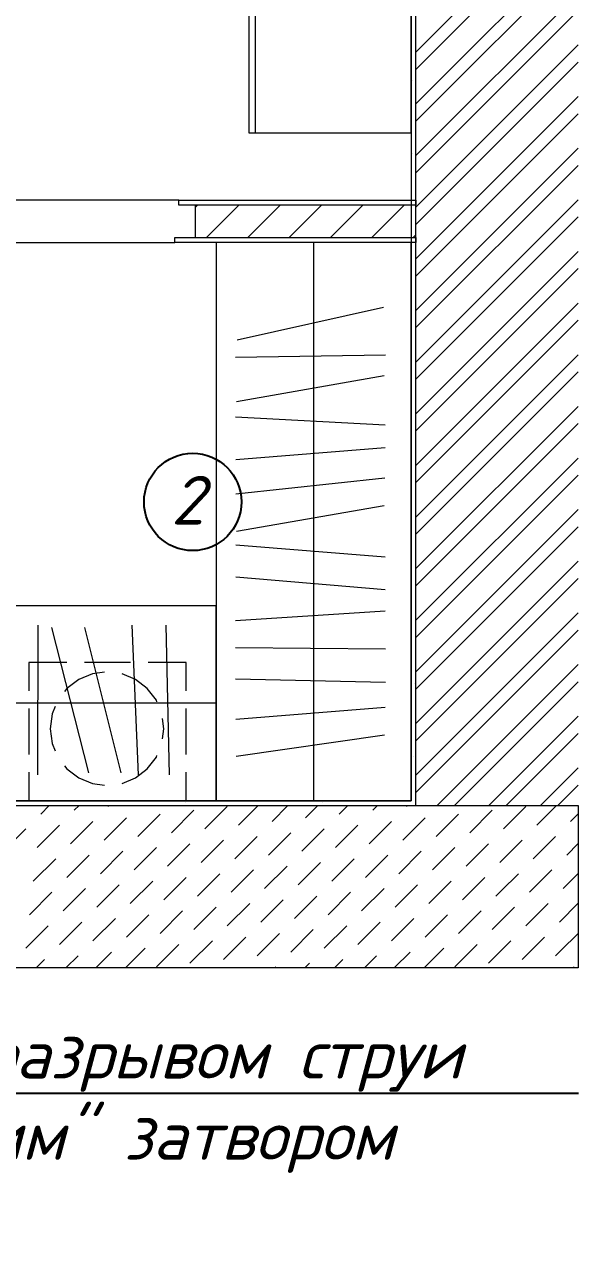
# Model space of a CAD drawing. Header units: millimetres. Extents: x 3082 to 230946, y 1570 to 312844.
# Drawn here: x 55547 to 57252, y 116245 to 120039 of the extents above; entities that cross this region are included whole.
import ezdxf
from ezdxf import colors
from ezdxf.entities.mleader import LeaderData, LeaderLine
from ezdxf.math import Vec2, Vec3

# ---------------------------------------------------------------- set-up
doc = ezdxf.new("R2010")
doc.units = ezdxf.units.MM
for name, color, linetype in [('PDF2_!штукатурка', 7, 'Continuous'), ('PDF2_06_3 Размеры потолка', 7, 'Continuous'), ('кондиционирование', 5, 'Continuous')]:
    doc.layers.add(name, color=color, linetype=linetype)
for name, color, linetype, true_color in [('PDF2_02_01 Стены несущие', 8, 'Continuous', 0x7e7e7e), ('PDF2_02_02 Перегородки', 8, 'Continuous', 0x7e7e7e), ('PDF2_04_1 Мебель', 253, 'Continuous', 0xaaaaaa)]:
    doc.layers.add(name, color=color, linetype=linetype, true_color=true_color)
doc.styles.add('ls_200', font='isocpeui.ttf', dxfattribs={"height": 200})

# ---------------------------------------------------------------- blocks, each defined once
blk = doc.blocks.new('ереьтекркер')
at = {"layer": 'PDF2_!штукатурка', "lineweight": 15}
blk.add_lwpolyline([(12860, 6782), (12860, 6734), (12875, 6734), (13625, 6734), (13625, -68), (12075, -68), (12075, -83), (13625, -83), (13640, -83), (13640, 6749), (13625, 6749), (12875, 6749), (12875, 6913), (12860, 6913), (12860, 6797), (12860.1, 6782)], dxfattribs=at)
at = {"layer": 'PDF2_!штукатурка', "color": 8, "lineweight": 15, "true_color": 0x7e7e7e}
for points in [[(13630.6, 2150.1), (13630.6, 2150.1)], [(13628.4, 1925.8), (13628.4, 1925.8)], [(13626.3, 1701.5), (13626.3, 1701.5)], [(13638.1, 517.7), (13638.1, 517.7)], [(13635.9, 293.4), (13635.9, 293.4)], [(13633.8, 69.1), (13633.8, 69.1)], [(12931.8, -74.6), (12931.8, -74.6)], [(13350.9, -74.8), (13350.9, -74.8)]]:
    blk.add_lwpolyline(points, dxfattribs=at)
at = {"layer": 'PDF2_02_01 Стены несущие', "lineweight": 15}
for points in [[(13640, 2237.9), (14140, 2737.9)], [(13640, 2184.9), (14140, 2684.9)], [(13640, 2078.8), (14140, 2578.8)], [(13640, 2025.8), (14140, 2525.8)], [(13640, 1919.7), (14140, 2419.7)], [(13640, 1866.7), (14140, 2366.7)], [(13640, 1760.6), (14140, 2260.6)], [(13640, 1707.6), (14140, 2207.6)], [(13640, 1601.5), (14140, 2101.5)], [(13640, 1548.5), (14140, 2048.5)], [(13640, 1442.4), (14140, 1942.4)], [(13640, 1389.4), (14140, 1889.4)], [(13640, 1283.3), (14140, 1783.3)], [(13640, 1230.3), (14140, 1730.3)], [(13640, 1124.2), (14140, 1624.2)], [(13640, 1071.2), (14140, 1571.2)], [(13640, 965.1), (14140, 1465.1)], [(13640, 912.1), (14140, 1412.1)], [(13640, 806), (14140, 1306)], [(13640, 753), (14140, 1253)], [(13640, 646.9), (14140, 1146.9)], [(13640, 593.9), (14140, 1093.9)], [(13640, 487.8), (14140, 987.8)], [(13640, 434.8), (14140, 934.8)], [(13640, 328.7), (14140, 828.7)], [(13640, 275.7), (14140, 775.7)], [(13640, 169.7), (14140, 669.7)], [(13640, 116.6), (14140, 616.6)], [(13640, 10.6), (14140, 510.6)], [(13640, -42.5), (14140, 457.5)], [(13705.6, -83), (14140, 351.5)], [(13758.6, -83), (14140, 298.4)], [(13864.7, -83), (14140, 192.4)], [(13917.7, -83), (14140, 139.3)], [(14023.8, -83), (14140, 33.3)], [(14076.8, -83), (14140, -19.8)], [(12510.6, -83), (12484.6, -109)], [(12602.5, -83), (12588, -97.5)], [(12694.5, -83), (12691.4, -86)], [(12852.3, -109), (12783.4, -178)], [(12955.7, -97.5), (12886.8, -166.5)], [(13059.1, -86), (12990.2, -155)], [(13154.1, -83), (13093.6, -143.5)], [(13246, -83), (13197, -132)], [(13337.9, -83), (13300.4, -120.5)], [(13429.8, -83), (13403.8, -109)], [(13521.8, -83), (13507.3, -97.5)], [(13613.7, -83), (13610.7, -86)], [(13771.5, -109), (13718.8, -161.8), (13702.6, -178)], [(13875, -97.5), (13806, -166.5)], [(13978.4, -86), (13909.4, -155)], [(14073.3, -83), (14012.8, -143.5)], [(14140, -108.2), (14116.3, -132)], [(12542.1, -143.5), (12473.1, -212.4)], [(12645.5, -132), (12576.5, -200.9)], [(12748.9, -120.5), (12679.9, -189.4)], [(13461.3, -143.5), (13392.4, -212.4)], [(13564.7, -132), (13495.8, -200.9)], [(13668.1, -120.5), (13599.2, -189.4)], [(12438.6, -155), (12369.7, -223.9)], [(13047.6, -189.4), (12978.7, -258.4)], [(13151.1, -178), (13082.1, -246.9)], [(13254.5, -166.5), (13185.5, -235.4)], [(13357.9, -155), (13288.9, -223.9)], [(13966.9, -189.4), (13897.9, -258.4)], [(14070.3, -178), (14001.4, -246.9)], [(12737.4, -223.9), (12668.5, -292.9)], [(12840.8, -212.4), (12771.9, -281.4)], [(12944.2, -200.9), (12875.3, -269.9)], [(13656.6, -223.9), (13587.7, -292.9)], [(13760.1, -212.4), (13691.1, -281.4)], [(13863.5, -200.9), (13810.7, -253.7)], [(14140, -200.1), (14104.8, -235.4)], [(12530.6, -246.9), (12461.6, -315.8)], [(12634, -235.4), (12565, -304.3)], [(13346.4, -258.4), (13277.5, -327.3)], [(13449.8, -246.9), (13380.9, -315.8)], [(13553.2, -235.4), (13484.3, -304.3)], [(13810.7, -253.7), (13794.5, -269.9)], [(13036.2, -292.9), (12967.2, -361.8)], [(13139.6, -281.4), (13070.6, -350.3)], [(13243, -269.9), (13174, -338.8)], [(13955.4, -292.9), (13902.6, -345.6), (13886.4, -361.8)], [(14058.8, -281.4), (13989.9, -350.3)], [(14140, -292.1), (14093.3, -338.8)], [(12622.5, -338.8), (12553.6, -407.8)], [(12725.9, -327.3), (12657, -396.3)], [(12829.3, -315.8), (12760.4, -384.8)], [(12932.7, -304.3), (12863.8, -373.3)], [(13541.7, -338.8), (13472.8, -407.8)], [(13645.1, -327.3), (13576.2, -396.3)], [(13748.6, -315.8), (13679.6, -384.8)], [(13852, -304.3), (13783, -373.3)], [(12519.1, -350.3), (12450.1, -419.3)], [(13231.5, -373.3), (13162.5, -442.2)], [(13334.9, -361.8), (13266, -430.7)], [(13438.3, -350.3), (13369.4, -419.3)], [(12921.2, -407.8), (12852.3, -476.7)], [(13024.7, -396.3), (12955.7, -465.2)], [(13128.1, -384.8), (13059.1, -453.7)], [(13840.5, -407.8), (13771.5, -476.7)], [(13943.9, -396.3), (13875, -465.2)], [(14047.3, -384.8), (13994.6, -437.5)], [(14140, -384), (14081.8, -442.2)], [(12507.6, -453.7), (12438.6, -522.7)], [(12611, -442.2), (12542.1, -511.2)], [(12714.4, -430.7), (12645.5, -499.7)], [(12817.8, -419.3), (12748.9, -488.2)], [(13426.8, -453.7), (13357.9, -522.7)], [(13530.2, -442.2), (13461.3, -511.2)], [(13633.7, -430.7), (13564.7, -499.7)], [(13737.1, -419.3), (13668.1, -488.2)], [(13994.6, -437.5), (13978.4, -453.7)], [(13116.6, -488.2), (13047.6, -557.1)], [(13220, -476.7), (13151.1, -545.6)], [(13323.4, -465.2), (13254.5, -534.2)], [(14035.8, -488.2), (13966.9, -557.1)], [(14139.2, -476.7), (14086.5, -529.5), (14070.3, -545.6)], [(12806.3, -522.7), (12746, -583)], [(12909.8, -511.2), (12840.8, -580.1)], [(13013.2, -499.7), (12944.2, -568.6)], [(13725.6, -522.7), (13665.2, -583)], [(13829, -511.2), (13760.1, -580.1)], [(13932.4, -499.7), (13863.5, -568.6)], [(12496.1, -557.1), (12470.2, -583)], [(12599.5, -545.6), (12562.1, -583)], [(12702.9, -534.2), (12654.1, -583)], [(13311.9, -568.6), (13297.5, -583)], [(13415.3, -557.1), (13389.5, -583)], [(13518.8, -545.6), (13481.4, -583)], [(13622.2, -534.2), (13573.3, -583)], [(13208.5, -580.1), (13205.6, -583)], [(14127.7, -580.1), (14124.9, -583)]]:
    blk.add_lwpolyline(points, dxfattribs=at)
at = {"layer": 'PDF2_02_01 Стены несущие', "color": 7, "lineweight": 15}
blk.add_lwpolyline([(9569, -83), (13640, -83), (14140, -83), (14140, -583), (9569, -583)], close=True, dxfattribs=at)
at = {"layer": 'PDF2_02_02 Перегородки', "color": 251, "lineweight": 20, "true_color": 0x696969}
for points in [[(12910, 1782), (12210, 1782)], [(12222, 1652), (12898, 1652)]]:
    blk.add_lwpolyline(points, dxfattribs=at)
at = {"layer": 'PDF2_02_02 Перегородки', "color": 7, "lineweight": 15}
for points in [[(13640, 1667), (13640, 1767), (12960, 1767), (12910, 1767), (12910, 1782), (13640, 1782), (13640, 1767)], [(12960, 1767), (12960, 1667)]]:
    blk.add_lwpolyline(points, dxfattribs=at)
at = {"layer": 'PDF2_02_02 Перегородки', "lineweight": 15}
for points in [[(12960, 1759.5), (12967.6, 1767)], [(12994.9, 1667), (13094.9, 1767)], [(13122.2, 1667), (13222.2, 1767)], [(13249.4, 1667), (13349.4, 1767)], [(13376.7, 1667), (13476.7, 1767)], [(13504, 1667), (13604, 1767)], [(13631.3, 1667), (13640, 1675.8)]]:
    blk.add_lwpolyline(points, dxfattribs=at)
at = {"layer": 'PDF2_02_02 Перегородки', "color": 7, "lineweight": 15}
blk.add_lwpolyline([(13640, 1667), (13640, 1652), (12898, 1652), (12898, 1667), (12960, 1667)], close=True, dxfattribs=at)
at = {"layer": 'PDF2_04_1 Мебель', "lineweight": 5}
for points in [[(13125, 2989.3), (13125, 1989.3), (13625, 1989.3), (13625, 2989.3)], [(13025, 1652), (13025, -68), (13625, -68), (13625, 1652)], [(13025, 532), (12090, 532), (12090, -68), (13025, -68)]]:
    blk.add_lwpolyline(points, close=True, dxfattribs=at)
for points in [[(13145, 2989.3), (13145, 1989.3)], [(13325, 1652), (13325, -68)], [(13089.7, 1351.8), (13540.4, 1452.3)], [(13084.2, 1298.7), (13545.9, 1305.3)], [(13087.6, 1162.3), (13542.4, 1241.8)], [(13084.5, 1114.5), (13545.6, 1089.5)], [(13084.9, 983.6), (13545.2, 1020.5)], [(13085.5, 877), (13544.5, 927)], [(13087.5, 762.9), (13542.6, 841.2)], [(13084.9, 720.7), (13545.1, 683.4)], [(13085, 621.5), (13545.1, 582.6)], [(13084.6, 487.2), (13545.4, 516.8)], [(12475.3, 472.9), (12474.7, 11.2)], [(12518, 465.7), (12632.1, 18.3)], [(12619.1, 466), (12731, 18.1)], [(12765.2, 472.7), (12784.9, 11.4)], [(12870, 472.8), (12880.1, 11.2)], [(13084.2, 404.1), (13545.9, 400)], [(12565, 358), (12447.5, 358), (12447.5, 270.1)], [(12760.6, 358), (12619.5, 358)], [(12932.5, 270.1), (12932.5, 358), (12815.1, 358)], [(12681.1, 327.8), (12643.7, 322.9), (12601.5, 305.4), (12565.3, 277.6), (12558, 268.1)], [(12842.5, 236.8), (12840.6, 241.4), (12812.8, 277.6), (12776.5, 305.4), (12735.1, 322.6)], [(13084.2, 307.2), (13545.8, 296.9)], [(13025, 232), (12090, 232)], [(12447.5, 215.6), (12447.5, 74.5)], [(12529.5, 222.1), (12520, 199.2), (12514, 153.9), (12520, 108.6), (12529.5, 85.6)], [(12932.5, 74.5), (12932.5, 215.6)], [(13084.9, 183.7), (13545.2, 220.4)], [(12859.8, 122.2), (12864, 153.9), (12859.8, 185.5)], [(13086.6, 68.7), (13543.5, 135.4)], [(12558, 39.6), (12565.3, 30.1), (12601.5, 2.3), (12643.7, -15.2), (12681.1, -20.2)], [(12735.1, -14.9), (12776.5, 2.3), (12812.8, 30.1), (12840.6, 66.4), (12842.5, 70.9)], [(12447.5, 20), (12447.5, -68), (12565, -68)], [(12815.1, -68), (12932.5, -68), (12932.5, 20)], [(12619.5, -68), (12760.6, -68)]]:
    blk.add_lwpolyline(points, dxfattribs=at)
at = {"layer": 'PDF2_06_3 Размеры потолка', "lineweight": 15}
blk.add_lwpolyline([(13625, 1439.6), (13625, 1647)], dxfattribs=at)
blk = doc.blocks.new('*U399')
at = {"linetype": 'ByBlock'}
blk.add_circle((0, 0), 150, dxfattribs=at)
at = {"linetype": 'ByBlock', "style": 'ls_200'}
blk.add_text('2', height=150, dxfattribs=at).set_placement((-67.4, -69.7))

msp = doc.modelspace()

# ---------------------------------------------------------------- block references
at = {"lineweight": 0}
msp.add_blockref('*U399', (56064.3, 118568.9), dxfattribs=at)
at = {"layer": 'кондиционирование', "color": 1}
msp.add_blockref('ереьтекркер', (43111.6, 117716.4), dxfattribs=at)

# ---------------------------------------------------------------- leaders
at = {"color": 3, "lineweight": 18}
ml = msp.add_multileader_mtext('Standard', dxfattribs=at)
ml.set_content('В систему К1 с разрывом струи HL138N с "сухим" затвором', color=3, style='ls_200')
ml.set_leader_properties()
ml.build(insert=Vec2(0, 0))
ml.multileader.update_dxf_attribs({"text_left_attachment_type": 6, "text_right_attachment_type": 6, "dogleg_length": 0.36, "arrow_head_size": 0.353})
ctx = ml.context
ctx.base_point, ctx.char_height, ctx.arrow_head_size, ctx.landing_gap_size, ctx.plane_origin = Vec3(54169, 116747.4), 150, 0.353, 0, Vec3(51335.8, 116284)
ctx.left_attachment, ctx.right_attachment, ctx.text_align_type = 6, 6, 1
notes = []
notes.append((ctx, [(0, (1, 1, 0), (54079.8, 116747.4), (1, 0), 89.2, [(0, [(53814, 117633.4)], 0, [])])]))
ctx.mtext.insert, ctx.mtext.width, ctx.mtext.alignment, ctx.mtext.flow_direction = Vec3(55415.2, 116942.4), 3052.25, 2, 5
for ctx, leaders in notes:
    for number, flags, end, landing, length, lines in leaders:
        leader = LeaderData()
        leader.index, (leader.has_last_leader_line, leader.has_dogleg_vector, leader.attachment_direction) = number, flags
        leader.last_leader_point, leader.dogleg_vector, leader.dogleg_length = Vec3(end), Vec3(landing), length
        for number, points, colour, breaks in lines:
            line = LeaderLine()
            line.index, line.vertices, line.color, line.breaks = number, Vec3.list(points), colors.encode_raw_color(colour), breaks
            leader.lines.append(line)
        ctx.leaders.append(leader)

doc.saveas('drawing.dxf')
